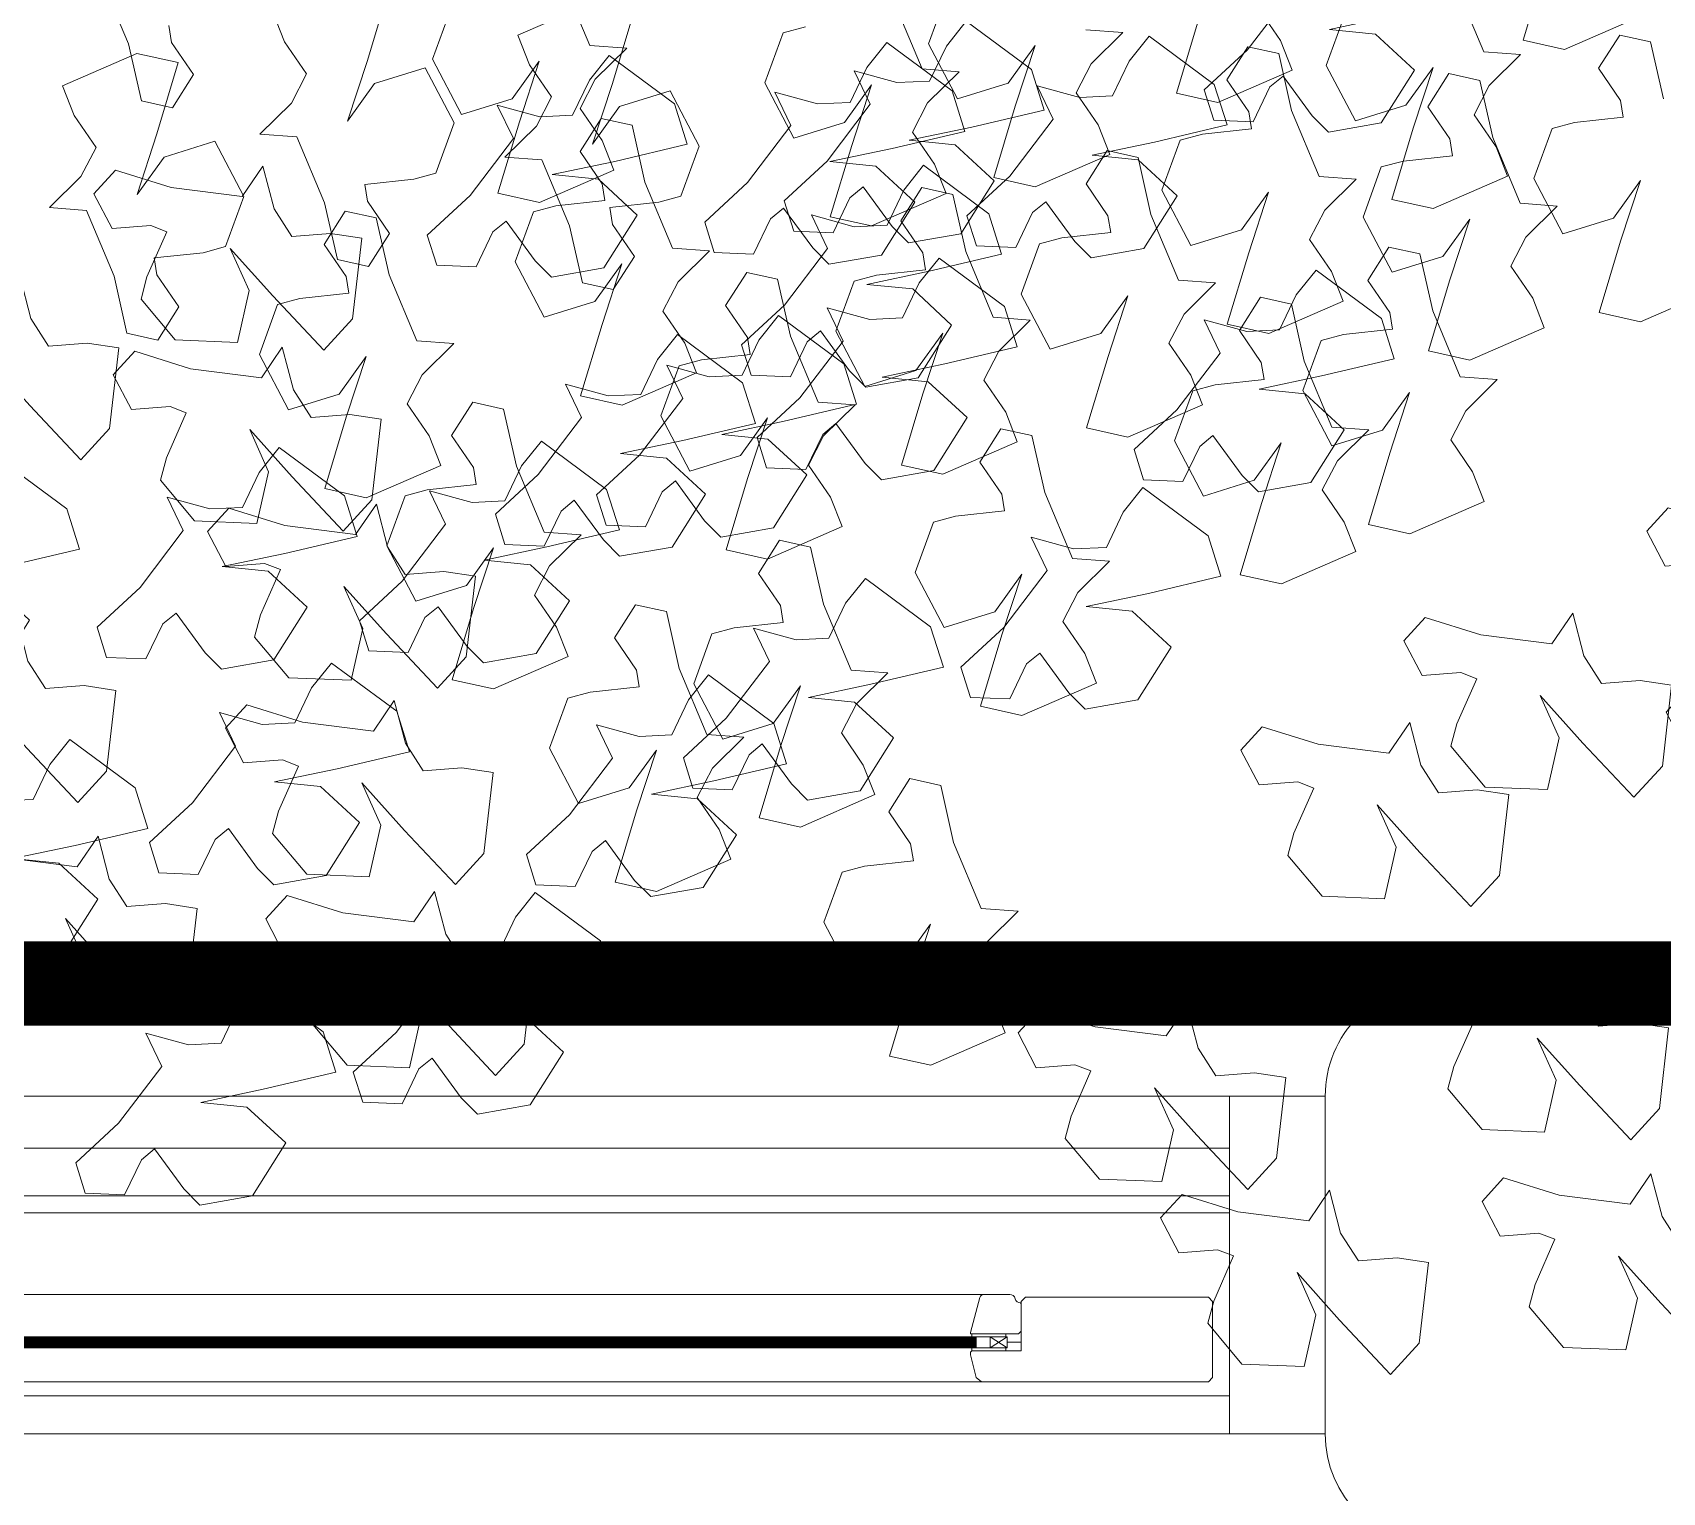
# Model space of a CAD drawing. Header units: metres. Extents: x 113 to 2416, y -346 to 476.
# Drawn here: x 214.303 to 214.882, y -198.233 to -197.714 of the extents above; entities that cross this region are included whole.
import ezdxf

# ---------------------------------------------------------------- set-up
doc = ezdxf.new("R2010")
doc.units = ezdxf.units.M
doc.linetypes.add('0', pattern=[0])
doc.layers.get('0').update_dxf_attribs({"color": 250, "linetype": '0', "lineweight": 20})
for name, color, linetype, lineweight in [('A-DOOR', 35, 'Continuous', 5), ('A-WALL', 250, 'Continuous', 20), ('ARBOLES', 86, 'Continuous', 0), ('baños', 140, 'Continuous', 0), ('cristales', 131, 'Continuous', 0), ('muros bajitos', 252, 'Continuous', 5)]:
    doc.layers.add(name, color=color, linetype=linetype, lineweight=lineweight)
doc.layers.add('REVESTIMIENTO EXTERIOR', color=7, linetype='Continuous', lineweight=5, true_color=0xffdebd)
doc.styles.get("Standard").update_dxf_attribs({"font": 'arial.ttf', "height": 0.1875})

# ---------------------------------------------------------------- blocks, each defined once
blk = doc.blocks.new('TREES')
at = {"layer": 'ARBOLES', "color": 252, "true_color": 0x8da178}
for p, q in [((0.16753, 0.00781), (0.16542, 0.00459)), ((0.17594, 0.00272), (0.16753, 0.00781)), ((0.09581, -0.00369), (0.09758, 0.00514)), ((0.12228, 0.00578), (0.11366, 0.00104)), ((0.12559, -0.00369), (0.12737, 0.00514)), ((0.16542, 0.00459), (0.1638, 0.00018)), ((0.06276, 0.00321), (0.06684, -0.00441)), ((0.17793, -0.00201), (0.17594, 0.00272)), ((0.08388, 0.00104), (0.08562, -0.0024)), ((0.11366, 0.00104), (0.1154, -0.0024)), ((0.1546, 0.00056), (0.15691, -0.00328)), ((0.15987, -0.00037), (0.1546, 0.00056)), ((0.1638, 0.00018), (0.15987, -0.00037)), ((0.072, -0.00375), (0.07148, -0.00175)), ((0.07501, -0.00736), (0.072, -0.00375)), ((0.08562, -0.0024), (0.08862, -0.00601)), ((0.0941, -0.01123), (0.09581, -0.00369)), ((0.10286, -0.00393), (0.09694, -0.0064)), ((0.10698, -0.01025), (0.10286, -0.00393)), ((0.1154, -0.0024), (0.11841, -0.00601)), ((0.12389, -0.01123), (0.12559, -0.00369)), ((0.13264, -0.00393), (0.12672, -0.0064)), ((0.13677, -0.01025), (0.13264, -0.00393)), ((0.15691, -0.00328), (0.15235, -0.01062)), ((0.16939, -0.00488), (0.17793, -0.00201)), ((0.06796, -0.00547), (0.05935, -0.01021)), ((0.06684, -0.00441), (0.06904, -0.01113)), ((0.07305, -0.00611), (0.06796, -0.00547)), ((0.16202, -0.00717), (0.16939, -0.00488)), ((0.07127, -0.01494), (0.07305, -0.00611)), ((0.07284, -0.01161), (0.07501, -0.00736)), ((0.08862, -0.00601), (0.08714, -0.00969)), ((0.09694, -0.0064), (0.0941, -0.01123)), ((0.11841, -0.00601), (0.11692, -0.00969)), ((0.12672, -0.0064), (0.12389, -0.01123)), ((0.16762, -0.00721), (0.16202, -0.00717)), ((0.17272, -0.01111), (0.16762, -0.00721)), ((0.08714, -0.00969), (0.0837, -0.01379)), ((0.11692, -0.00969), (0.11348, -0.01379)), ((0.05935, -0.01021), (0.06108, -0.01365)), ((0.06904, -0.01113), (0.07284, -0.01161)), ((0.10535, -0.01649), (0.10698, -0.01025)), ((0.13514, -0.01649), (0.13677, -0.01025)), ((0.15235, -0.01062), (0.14763, -0.01589)), ((0.16403, -0.01003), (0.16192, -0.01325)), ((0.17244, -0.01512), (0.16403, -0.01003)), ((0.1693, -0.01784), (0.17272, -0.01111)), ((-0.02298, -0.01197), (-0.02476, -0.0208)), ((0.06108, -0.01365), (0.06409, -0.01725)), ((0.0837, -0.01379), (0.08818, -0.0137)), ((0.08818, -0.0137), (0.09226, -0.02132)), ((0.11348, -0.01379), (0.11796, -0.0137)), ((0.11796, -0.0137), (0.12204, -0.02132)), ((0.1555, -0.01477), (0.15698, -0.01331)), ((0.15698, -0.01331), (0.16093, -0.01777)), ((0.16192, -0.01325), (0.1603, -0.01766)), ((-0.02937, -0.02263), (-0.03345, -0.015)), ((0.06957, -0.02248), (0.07127, -0.01494)), ((0.07833, -0.01517), (0.0724, -0.01765)), ((0.08245, -0.0215), (0.07833, -0.01517)), ((0.15388, -0.01917), (0.1555, -0.01477)), ((0.17443, -0.01985), (0.17244, -0.01512)), ((-0.01967, -0.02144), (-0.01106, -0.0167)), ((0.06409, -0.01725), (0.0626, -0.02093)), ((0.0724, -0.01765), (0.06957, -0.02248)), ((0.0969, -0.01866), (0.10274, -0.01747)), ((0.10274, -0.01747), (0.10535, -0.01649)), ((0.12668, -0.01866), (0.13252, -0.01747)), ((0.13252, -0.01747), (0.13514, -0.01649)), ((0.14763, -0.01589), (0.14912, -0.01942)), ((0.1511, -0.01728), (0.15341, -0.02112)), ((0.15637, -0.01821), (0.1511, -0.01728)), ((0.1603, -0.01766), (0.15637, -0.01821)), ((-0.01317, -0.01907), (-0.01533, -0.02332)), ((-0.00936, -0.01955), (-0.01317, -0.01907)), ((-0.00716, -0.02627), (-0.00936, -0.01955)), ((0.09742, -0.02067), (0.0969, -0.01866)), ((0.1272, -0.02067), (0.12668, -0.01866)), ((0.14912, -0.01942), (0.15388, -0.01917)), ((0.16093, -0.01777), (0.16308, -0.01955)), ((0.16308, -0.01955), (0.1693, -0.01784)), ((-0.05398, -0.02359), (-0.05698, -0.01998)), ((-0.04654, -0.01983), (-0.04818, -0.02607)), ((-0.02476, -0.0208), (-0.01967, -0.02144)), ((0.0626, -0.02093), (0.05916, -0.02504)), ((0.08082, -0.02774), (0.08245, -0.0215)), ((0.09226, -0.02132), (0.09446, -0.02804)), ((0.10043, -0.02428), (0.09742, -0.02067)), ((0.12204, -0.02132), (0.12424, -0.02804)), ((0.13021, -0.02428), (0.1272, -0.02067)), ((0.15341, -0.02112), (0.14885, -0.02846)), ((0.1659, -0.02272), (0.17443, -0.01985)), ((-0.09684, -0.03107), (-0.10092, -0.02345)), ((-0.09475, -0.02171), (-0.09638, -0.02795)), ((-0.06417, -0.02229), (-0.06594, -0.03112)), ((-0.05224, -0.02702), (-0.05398, -0.02359)), ((-0.02489, -0.02254), (-0.02937, -0.02263)), ((-0.02833, -0.02664), (-0.02489, -0.02254)), ((-0.01533, -0.02332), (-0.01233, -0.02693)), ((0.15852, -0.02502), (0.1659, -0.02272)), ((-0.13716, -0.032), (-0.14124, -0.02438)), ((-0.07309, -0.02441), (-0.07757, -0.0245)), ((-0.07653, -0.02852), (-0.07309, -0.02441)), ((-0.05785, -0.0247), (-0.06002, -0.02894)), ((-0.05405, -0.02517), (-0.05785, -0.0247)), ((-0.05185, -0.0319), (-0.05405, -0.02517)), ((-0.03813, -0.02993), (-0.0353, -0.0251)), ((-0.0353, -0.0251), (-0.037, -0.03263)), ((-0.03332, -0.02564), (-0.03548, -0.02989)), ((-0.02951, -0.02612), (-0.03332, -0.02564)), ((0.05916, -0.02504), (0.06364, -0.02495)), ((0.06364, -0.02495), (0.06772, -0.03257)), ((0.09826, -0.02852), (0.10043, -0.02428)), ((0.12804, -0.02852), (0.13021, -0.02428)), ((0.16412, -0.02505), (0.15852, -0.02502)), ((0.16922, -0.02895), (0.16412, -0.02505)), ((-0.1114, -0.0273), (-0.11401, -0.02828)), ((-0.08633, -0.0318), (-0.0835, -0.02697)), ((-0.0835, -0.02697), (-0.0852, -0.03451)), ((-0.06085, -0.03176), (-0.05224, -0.02702)), ((-0.04818, -0.02607), (-0.04405, -0.0324)), ((-0.02982, -0.03032), (-0.02833, -0.02664)), ((-0.02731, -0.03284), (-0.02951, -0.02612)), ((-0.01233, -0.02693), (-0.0118, -0.02893)), ((-0.15433, -0.02921), (-0.15596, -0.03545)), ((-0.11401, -0.02828), (-0.11564, -0.03452)), ((-0.09638, -0.02795), (-0.09226, -0.03427)), ((-0.07802, -0.0322), (-0.07653, -0.02852)), ((-0.06002, -0.02894), (-0.05701, -0.03255)), ((-0.0118, -0.02893), (-0.01764, -0.03013)), ((0.07236, -0.02991), (0.0782, -0.02872)), ((0.0782, -0.02872), (0.08082, -0.02774)), ((0.09446, -0.02804), (0.09826, -0.02852)), ((0.12424, -0.02804), (0.12804, -0.02852)), ((0.14885, -0.02846), (0.14413, -0.03373)), ((0.1658, -0.03568), (0.16922, -0.02895)), ((-0.09236, -0.03099), (-0.09684, -0.03107)), ((-0.0958, -0.03509), (-0.09236, -0.03099)), ((-0.06594, -0.03112), (-0.06085, -0.03176)), ((-0.04405, -0.0324), (-0.03813, -0.02993)), ((-0.03548, -0.02989), (-0.03248, -0.0335)), ((-0.02681, -0.03393), (-0.02982, -0.03032)), ((-0.02026, -0.0311), (-0.02189, -0.03734)), ((-0.01764, -0.03013), (-0.02026, -0.0311)), ((0.07288, -0.03192), (0.07236, -0.02991)), ((0.14826, -0.02975), (0.14615, -0.03297)), ((0.15667, -0.03484), (0.14826, -0.02975)), ((0.152, -0.03261), (0.15348, -0.03115)), ((0.15348, -0.03115), (0.15743, -0.03561)), ((-0.13268, -0.03191), (-0.13716, -0.032)), ((-0.13612, -0.03601), (-0.13268, -0.03191)), ((-0.09226, -0.03427), (-0.08633, -0.0318)), ((-0.07501, -0.0358), (-0.07802, -0.0322)), ((-0.05701, -0.03255), (-0.05649, -0.03456)), ((-0.04777, -0.03952), (-0.05185, -0.0319)), ((-0.037, -0.03263), (-0.03878, -0.04146)), ((-0.03248, -0.0335), (-0.03196, -0.03551)), ((-0.02324, -0.04047), (-0.02731, -0.03284)), ((0.06772, -0.03257), (0.06992, -0.03929)), ((0.07589, -0.03552), (0.07288, -0.03192)), ((0.14615, -0.03297), (0.14453, -0.03737)), ((0.15038, -0.03701), (0.152, -0.03261)), ((-0.15596, -0.03545), (-0.15184, -0.04177)), ((-0.14592, -0.0393), (-0.14308, -0.03447)), ((-0.14308, -0.03447), (-0.14479, -0.04201)), ((-0.11564, -0.03452), (-0.11152, -0.04085)), ((-0.1056, -0.03838), (-0.10276, -0.03355)), ((-0.10276, -0.03355), (-0.10447, -0.04108)), ((-0.09728, -0.03877), (-0.0958, -0.03509)), ((-0.0852, -0.03451), (-0.08698, -0.04334)), ((-0.05649, -0.03456), (-0.06233, -0.03575)), ((-0.03196, -0.03551), (-0.03779, -0.0367)), ((-0.02507, -0.03736), (-0.02681, -0.03393)), ((0.14413, -0.03373), (0.14562, -0.03726)), ((0.15866, -0.03956), (0.15667, -0.03484)), ((-0.1376, -0.03969), (-0.13612, -0.03601)), ((-0.07328, -0.03924), (-0.07501, -0.0358)), ((-0.06495, -0.03673), (-0.06658, -0.04297)), ((-0.06233, -0.03575), (-0.06495, -0.03673)), ((-0.03779, -0.0367), (-0.04041, -0.03767)), ((-0.03369, -0.0421), (-0.02507, -0.03736)), ((-0.02189, -0.03734), (-0.01777, -0.04367)), ((-0.01184, -0.0412), (-0.00901, -0.03637)), ((-0.00901, -0.03637), (-0.01072, -0.0439)), ((0.07372, -0.03977), (0.07589, -0.03552)), ((0.13533, -0.037), (0.13765, -0.04084)), ((0.1406, -0.03793), (0.13533, -0.037)), ((0.14453, -0.03737), (0.1406, -0.03793)), ((0.14562, -0.03726), (0.15038, -0.03701)), ((0.15743, -0.03561), (0.15958, -0.03739)), ((0.15958, -0.03739), (0.1658, -0.03568)), ((-0.15184, -0.04177), (-0.14592, -0.0393)), ((-0.11152, -0.04085), (-0.1056, -0.03838)), ((-0.09428, -0.04238), (-0.09728, -0.03877)), ((-0.08189, -0.04398), (-0.07328, -0.03924)), ((-0.07364, -0.03879), (-0.0758, -0.04304)), ((-0.06983, -0.03927), (-0.07364, -0.03879)), ((-0.06763, -0.04599), (-0.06983, -0.03927)), ((-0.04329, -0.03943), (-0.04777, -0.03952)), ((-0.04673, -0.04353), (-0.04329, -0.03943)), ((-0.04041, -0.03767), (-0.04204, -0.04391)), ((0.06992, -0.03929), (0.07372, -0.03977)), ((-0.1346, -0.0433), (-0.1376, -0.03969)), ((-0.13497, -0.04066), (-0.13714, -0.04491)), ((-0.13117, -0.04114), (-0.13497, -0.04066)), ((-0.12897, -0.04786), (-0.13117, -0.04114)), ((-0.10447, -0.04108), (-0.10624, -0.04991)), ((-0.01876, -0.04038), (-0.02324, -0.04047)), ((-0.02219, -0.04448), (-0.01876, -0.04038)), ((-0.01777, -0.04367), (-0.01184, -0.0412)), ((0.13765, -0.04084), (0.13308, -0.04818)), ((0.15013, -0.04244), (0.15866, -0.03956)), ((-0.14479, -0.04201), (-0.14656, -0.05084)), ((-0.13286, -0.04674), (-0.1346, -0.0433)), ((-0.09254, -0.04581), (-0.09428, -0.04238)), ((-0.08698, -0.04334), (-0.08189, -0.04398)), ((-0.0758, -0.04304), (-0.0728, -0.04664)), ((-0.06658, -0.04297), (-0.06245, -0.04929)), ((-0.05653, -0.04682), (-0.0537, -0.04199)), ((-0.0537, -0.04199), (-0.0554, -0.04953)), ((-0.03878, -0.04146), (-0.03369, -0.0421)), ((-0.03199, -0.04777), (-0.02916, -0.04294)), ((-0.02916, -0.04294), (-0.03087, -0.05048)), ((0.14275, -0.04473), (0.15013, -0.04244)), ((-0.13714, -0.04491), (-0.13413, -0.04852)), ((-0.09554, -0.04536), (-0.0977, -0.04961)), ((-0.09173, -0.04584), (-0.09554, -0.04536)), ((-0.04822, -0.04721), (-0.04673, -0.04353)), ((-0.04204, -0.04391), (-0.03792, -0.05024)), ((-0.02368, -0.04816), (-0.02219, -0.04448)), ((-0.01072, -0.0439), (-0.01249, -0.05273)), ((0.14835, -0.04477), (0.14275, -0.04473)), ((0.15345, -0.04866), (0.14835, -0.04477)), ((-0.14147, -0.05148), (-0.13286, -0.04674)), ((-0.10116, -0.05055), (-0.09254, -0.04581)), ((-0.08953, -0.05256), (-0.09173, -0.04584)), ((-0.0728, -0.04664), (-0.07227, -0.04865)), ((-0.06356, -0.05361), (-0.06763, -0.04599)), ((-0.06245, -0.04929), (-0.05653, -0.04682)), ((-0.04521, -0.05082), (-0.04822, -0.04721)), ((-0.03859, -0.04723), (-0.04075, -0.05148)), ((-0.03478, -0.04771), (-0.03859, -0.04723)), ((-0.13413, -0.04852), (-0.13361, -0.05052)), ((-0.12489, -0.05549), (-0.12897, -0.04786)), ((-0.07227, -0.04865), (-0.07811, -0.04984)), ((-0.03792, -0.05024), (-0.03199, -0.04777)), ((-0.03258, -0.05443), (-0.03478, -0.04771)), ((-0.02067, -0.05177), (-0.02368, -0.04816)), ((-0.0074, -0.05337), (0.00121, -0.04863)), ((0.12109, -0.04759), (0.11899, -0.05081)), ((0.1295, -0.05268), (0.12109, -0.04759)), ((0.13308, -0.04818), (0.12836, -0.05344)), ((0.15004, -0.0554), (0.15345, -0.04866)), ((-0.14656, -0.05084), (-0.14147, -0.05148)), ((-0.13361, -0.05052), (-0.13945, -0.05172)), ((-0.10624, -0.04991), (-0.10116, -0.05055)), ((-0.0977, -0.04961), (-0.0947, -0.05321)), ((-0.08073, -0.05082), (-0.08236, -0.05706)), ((-0.07811, -0.04984), (-0.08073, -0.05082)), ((-0.0554, -0.04953), (-0.05718, -0.05836)), ((-0.04347, -0.05426), (-0.04521, -0.05082)), ((-0.03087, -0.05048), (-0.03264, -0.0593)), ((0.11899, -0.05081), (0.11737, -0.05521)), ((0.13623, -0.05232), (0.13771, -0.05087)), ((0.13771, -0.05087), (0.14166, -0.05533)), ((-0.14207, -0.05269), (-0.1437, -0.05893)), ((-0.13945, -0.05172), (-0.14207, -0.05269)), ((-0.0947, -0.05321), (-0.09417, -0.05522)), ((-0.08546, -0.06018), (-0.08953, -0.05256)), ((-0.04075, -0.05148), (-0.03774, -0.05509)), ((-0.01894, -0.0552), (-0.02067, -0.05177)), ((-0.01249, -0.05273), (-0.0074, -0.05337)), ((0.08956, -0.05134), (0.08745, -0.05456)), ((0.09797, -0.05643), (0.08956, -0.05134)), ((0.1315, -0.0574), (0.1295, -0.05268)), ((0.13461, -0.05673), (0.13623, -0.05232)), ((-0.16476, -0.05473), (-0.16692, -0.05898)), ((-0.16095, -0.05521), (-0.16476, -0.05473)), ((-0.15875, -0.06193), (-0.16095, -0.05521)), ((-0.09417, -0.05522), (-0.10001, -0.05641)), ((-0.05907, -0.05352), (-0.06356, -0.05361)), ((-0.06251, -0.05762), (-0.05907, -0.05352)), ((-0.05349, -0.05473), (-0.05565, -0.05898)), ((-0.04968, -0.05521), (-0.05349, -0.05473)), ((-0.05209, -0.059), (-0.04347, -0.05426)), ((-0.04748, -0.06193), (-0.04968, -0.05521)), ((-0.03774, -0.05509), (-0.03722, -0.0571)), ((-0.02851, -0.06206), (-0.03258, -0.05443)), ((-0.02755, -0.05994), (-0.01894, -0.0552)), ((0.08745, -0.05456), (0.08583, -0.05896)), ((0.10816, -0.05484), (0.11048, -0.05868)), ((0.11343, -0.05577), (0.10816, -0.05484)), ((0.11737, -0.05521), (0.11343, -0.05577)), ((0.12836, -0.05344), (0.12985, -0.05698)), ((-0.12041, -0.0554), (-0.12489, -0.05549)), ((-0.12385, -0.0595), (-0.12041, -0.0554)), ((-0.10001, -0.05641), (-0.10263, -0.05739)), ((-0.08236, -0.05706), (-0.07824, -0.06338)), ((-0.07231, -0.06091), (-0.06948, -0.05608)), ((-0.06948, -0.05608), (-0.07119, -0.06362)), ((-0.03722, -0.0571), (-0.04306, -0.05829)), ((0.05626, -0.05603), (0.05415, -0.05925)), ((0.06467, -0.06112), (0.05626, -0.05603)), ((0.09996, -0.06115), (0.09797, -0.05643)), ((0.12985, -0.05698), (0.13461, -0.05673)), ((0.14166, -0.05533), (0.14381, -0.05711)), ((0.14381, -0.05711), (0.15004, -0.0554)), ((-0.16692, -0.05898), (-0.16391, -0.06259)), ((-0.1437, -0.05893), (-0.13957, -0.06526)), ((-0.13365, -0.06279), (-0.13082, -0.05796)), ((-0.13082, -0.05796), (-0.13252, -0.06549)), ((-0.11569, -0.05756), (-0.11785, -0.0618)), ((-0.11188, -0.05803), (-0.11569, -0.05756)), ((-0.10968, -0.06476), (-0.11188, -0.05803)), ((-0.10263, -0.05739), (-0.10426, -0.06363)), ((-0.064, -0.06131), (-0.06251, -0.05762)), ((-0.05718, -0.05836), (-0.05209, -0.059)), ((-0.05565, -0.05898), (-0.05265, -0.06259)), ((-0.04306, -0.05829), (-0.04568, -0.05926)), ((0.07663, -0.05859), (0.07895, -0.06243)), ((0.0819, -0.05952), (0.07663, -0.05859)), ((0.08583, -0.05896), (0.0819, -0.05952)), ((0.11048, -0.05868), (0.10592, -0.06602)), ((0.12296, -0.06028), (0.1315, -0.0574)), ((-0.12534, -0.06318), (-0.12385, -0.0595)), ((-0.08097, -0.06009), (-0.08546, -0.06018)), ((-0.08441, -0.0642), (-0.08097, -0.06009)), ((-0.07824, -0.06338), (-0.07231, -0.06091)), ((-0.04568, -0.05926), (-0.04731, -0.0655)), ((-0.03264, -0.0593), (-0.02755, -0.05994)), ((0.05415, -0.05925), (0.05253, -0.06366)), ((0.06666, -0.06585), (0.06467, -0.06112)), ((0.09143, -0.06403), (0.09996, -0.06115)), ((0.11558, -0.06257), (0.12296, -0.06028)), ((-0.16391, -0.06259), (-0.16339, -0.06459)), ((-0.15468, -0.06956), (-0.15875, -0.06193)), ((-0.13957, -0.06526), (-0.13365, -0.06279)), ((-0.11785, -0.0618), (-0.11485, -0.06541)), ((-0.09421, -0.06748), (-0.09138, -0.06266)), ((-0.09138, -0.06266), (-0.09309, -0.07019)), ((-0.06099, -0.06491), (-0.064, -0.06131)), ((-0.05265, -0.06259), (-0.05212, -0.06459)), ((-0.04341, -0.06956), (-0.04748, -0.06193)), ((-0.02402, -0.06197), (-0.02851, -0.06206)), ((-0.02746, -0.06607), (-0.02402, -0.06197)), ((0.07895, -0.06243), (0.07438, -0.06977)), ((0.12118, -0.06261), (0.11558, -0.06257)), ((0.12628, -0.06651), (0.12118, -0.06261)), ((-0.16339, -0.06459), (-0.16923, -0.06579)), ((-0.12233, -0.06679), (-0.12534, -0.06318)), ((-0.10561, -0.07238), (-0.10968, -0.06476)), ((-0.10426, -0.06363), (-0.10014, -0.06996)), ((-0.0859, -0.06788), (-0.08441, -0.0642)), ((-0.07119, -0.06362), (-0.07296, -0.07245)), ((-0.05926, -0.06835), (-0.06099, -0.06491)), ((-0.05212, -0.06459), (-0.05796, -0.06579)), ((-0.03726, -0.06936), (-0.03443, -0.06453)), ((-0.03443, -0.06453), (-0.03613, -0.07207)), ((0.04333, -0.06329), (0.04565, -0.06712)), ((0.0486, -0.06421), (0.04333, -0.06329)), ((0.05253, -0.06366), (0.0486, -0.06421)), ((0.08405, -0.06632), (0.09143, -0.06403)), ((-0.17185, -0.06676), (-0.17348, -0.073)), ((-0.16923, -0.06579), (-0.17185, -0.06676)), ((-0.13252, -0.06549), (-0.1343, -0.07432)), ((-0.12059, -0.07022), (-0.12233, -0.06679)), ((-0.11485, -0.06541), (-0.11432, -0.06742)), ((-0.06058, -0.06676), (-0.06221, -0.073)), ((-0.05796, -0.06579), (-0.06058, -0.06676)), ((-0.04731, -0.0655), (-0.04319, -0.07183)), ((-0.02895, -0.06975), (-0.02746, -0.06607)), ((0.05813, -0.06873), (0.06666, -0.06585)), ((0.08965, -0.06636), (0.08405, -0.06632)), ((0.09475, -0.07025), (0.08965, -0.06636)), ((0.10592, -0.06602), (0.10119, -0.07129)), ((0.12287, -0.07324), (0.12628, -0.06651)), ((-0.12016, -0.06861), (-0.12278, -0.06958)), ((-0.11432, -0.06742), (-0.12016, -0.06861)), ((-0.10014, -0.06996), (-0.09421, -0.06748)), ((-0.08289, -0.07148), (-0.0859, -0.06788)), ((-0.06787, -0.07309), (-0.05926, -0.06835)), ((0.04565, -0.06712), (0.04108, -0.07447)), ((0.05075, -0.07102), (0.05813, -0.06873)), ((0.10906, -0.07016), (0.11054, -0.06871)), ((0.11054, -0.06871), (0.11449, -0.07317)), ((-0.15019, -0.06947), (-0.15468, -0.06956)), ((-0.15363, -0.07357), (-0.15019, -0.06947)), ((-0.12921, -0.07496), (-0.12059, -0.07022)), ((-0.12278, -0.06958), (-0.12441, -0.07583)), ((-0.09309, -0.07019), (-0.09486, -0.07902)), ((-0.03892, -0.06947), (-0.04341, -0.06956)), ((-0.04319, -0.07183), (-0.03726, -0.06936)), ((-0.04236, -0.07357), (-0.03892, -0.06947)), ((-0.02594, -0.07336), (-0.02895, -0.06975)), ((0.05635, -0.07106), (0.05075, -0.07102)), ((0.07438, -0.06977), (0.06966, -0.07503)), ((0.09133, -0.07699), (0.09475, -0.07025)), ((0.10744, -0.07457), (0.10906, -0.07016)), ((-0.16343, -0.07686), (-0.1606, -0.07203)), ((-0.1606, -0.07203), (-0.1623, -0.07956)), ((-0.10113, -0.07229), (-0.10561, -0.07238)), ((-0.10456, -0.07639), (-0.10113, -0.07229)), ((-0.08116, -0.07492), (-0.08289, -0.07148)), ((-0.07296, -0.07245), (-0.06787, -0.07309)), ((-0.05216, -0.07686), (-0.04933, -0.07203)), ((-0.04933, -0.07203), (-0.05103, -0.07956)), ((-0.03613, -0.07207), (-0.03791, -0.08089)), ((0.06145, -0.07495), (0.05635, -0.07106)), ((0.07753, -0.07391), (0.07901, -0.07246)), ((0.07901, -0.07246), (0.08296, -0.07692)), ((0.10119, -0.07129), (0.10268, -0.07482)), ((-0.17348, -0.073), (-0.16936, -0.07933)), ((-0.15512, -0.07725), (-0.15363, -0.07357)), ((-0.1343, -0.07432), (-0.12921, -0.07496)), ((-0.11436, -0.07968), (-0.11153, -0.07485)), ((-0.11153, -0.07485), (-0.11324, -0.08239)), ((-0.08977, -0.07966), (-0.08116, -0.07492)), ((-0.08327, -0.07352), (-0.08544, -0.07777)), ((-0.07947, -0.074), (-0.08327, -0.07352)), ((-0.07727, -0.08072), (-0.07947, -0.074)), ((-0.06221, -0.073), (-0.05809, -0.07933)), ((-0.04385, -0.07725), (-0.04236, -0.07357)), ((-0.02421, -0.07679), (-0.02594, -0.07336)), ((0.01577, -0.07329), (0.01361, -0.07721)), ((0.0176, -0.07831), (0.01577, -0.07329)), ((0.04108, -0.07447), (0.03636, -0.07973)), ((0.05803, -0.08168), (0.06145, -0.07495)), ((0.07591, -0.07832), (0.07753, -0.07391)), ((0.10268, -0.07482), (0.10744, -0.07457)), ((0.11449, -0.07317), (0.11665, -0.07495)), ((0.11665, -0.07495), (0.12287, -0.07324)), ((0.14388, -0.07387), (0.14177, -0.07709)), ((0.15229, -0.07896), (0.14388, -0.07387)), ((-0.16936, -0.07933), (-0.16343, -0.07686)), ((-0.14724, -0.07632), (-0.14941, -0.08057)), ((-0.14344, -0.0768), (-0.14724, -0.07632)), ((-0.14124, -0.08352), (-0.14344, -0.0768)), ((-0.12441, -0.07583), (-0.12029, -0.08215)), ((-0.10605, -0.08007), (-0.10456, -0.07639)), ((-0.05809, -0.07933), (-0.05216, -0.07686)), ((-0.03282, -0.08153), (-0.02421, -0.07679)), ((-0.00196, -0.07547), (-0.00427, -0.07853)), ((0.00496, -0.07693), (-0.00196, -0.07547)), ((0.01361, -0.07721), (0.00496, -0.07693)), ((0.06966, -0.07503), (0.07115, -0.07857)), ((0.08296, -0.07692), (0.08511, -0.0787)), ((0.09831, -0.0767), (0.0962, -0.07992)), ((0.10672, -0.08178), (0.09831, -0.0767)), ((-0.15211, -0.08086), (-0.15512, -0.07725)), ((-0.08544, -0.07777), (-0.08243, -0.08138)), ((-0.04084, -0.08086), (-0.04385, -0.07725)), ((-0.00427, -0.07853), (-0.00168, -0.08253)), ((0.02005, -0.08144), (0.0176, -0.07831)), ((0.04261, -0.08302), (0.04423, -0.07861)), ((0.04423, -0.07861), (0.04571, -0.07715)), ((0.04571, -0.07715), (0.04966, -0.08161)), ((0.07115, -0.07857), (0.07591, -0.07832)), ((0.08511, -0.0787), (0.09133, -0.07699)), ((0.14177, -0.07709), (0.14015, -0.0815)), ((-0.1623, -0.07956), (-0.16408, -0.08839)), ((-0.15038, -0.08429), (-0.15211, -0.08086)), ((-0.14941, -0.08057), (-0.1464, -0.08418)), ((-0.12029, -0.08215), (-0.11436, -0.07968)), ((-0.10304, -0.08368), (-0.10605, -0.08007)), ((-0.09486, -0.07902), (-0.08977, -0.07966)), ((-0.07319, -0.08835), (-0.07727, -0.08072)), ((-0.05103, -0.07956), (-0.05281, -0.08839)), ((-0.03911, -0.08429), (-0.04084, -0.08086)), ((0.02467, -0.08064), (0.02005, -0.08144)), ((0.02852, -0.08086), (0.02467, -0.08064)), ((0.02831, -0.09069), (0.02852, -0.08086)), ((0.03636, -0.07973), (0.03785, -0.08326)), ((0.0962, -0.07992), (0.09458, -0.08432)), ((0.15428, -0.08369), (0.15229, -0.07896)), ((-0.11324, -0.08239), (-0.11501, -0.09122)), ((-0.08243, -0.08138), (-0.08191, -0.08338)), ((-0.03791, -0.08089), (-0.03282, -0.08153)), ((-0.00168, -0.08253), (0.00295, -0.08173)), ((0.00295, -0.08173), (0.00495, -0.08228)), ((0.00495, -0.08228), (0.00306, -0.08793)), ((0.04966, -0.08161), (0.05181, -0.08339)), ((0.05181, -0.08339), (0.05803, -0.08168)), ((0.10871, -0.08651), (0.10672, -0.08178)), ((0.13095, -0.08113), (0.13326, -0.08496)), ((0.13622, -0.08205), (0.13095, -0.08113)), ((0.14015, -0.0815), (0.13622, -0.08205)), ((-0.15899, -0.08903), (-0.15038, -0.08429)), ((-0.1464, -0.08418), (-0.14588, -0.08618)), ((-0.13716, -0.09115), (-0.14124, -0.08352)), ((-0.10131, -0.08711), (-0.10304, -0.08368)), ((-0.08775, -0.08458), (-0.09036, -0.08555)), ((-0.08191, -0.08338), (-0.08775, -0.08458)), ((-0.04772, -0.08903), (-0.03911, -0.08429)), ((0.01278, -0.08358), (0.01846, -0.08882)), ((0.01555, -0.08845), (0.01278, -0.08358)), ((0.03785, -0.08326), (0.04261, -0.08302)), ((0.08538, -0.08395), (0.0877, -0.08779)), ((0.09065, -0.08488), (0.08538, -0.08395)), ((0.09458, -0.08432), (0.09065, -0.08488)), ((0.14574, -0.08657), (0.15428, -0.08369)), ((-0.14588, -0.08618), (-0.15172, -0.08738)), ((-0.09036, -0.08555), (-0.09199, -0.09179)), ((0.10018, -0.08939), (0.10871, -0.08651)), ((0.13326, -0.08496), (0.1287, -0.09231)), ((0.13837, -0.08886), (0.14574, -0.08657)), ((-0.16408, -0.08839), (-0.15899, -0.08903)), ((-0.15433, -0.08835), (-0.15596, -0.09459)), ((-0.15172, -0.08738), (-0.15433, -0.08835)), ((-0.10992, -0.09186), (-0.10131, -0.08711)), ((-0.06871, -0.08826), (-0.07319, -0.08835)), ((-0.07215, -0.09236), (-0.06871, -0.08826)), ((-0.05281, -0.08839), (-0.04772, -0.08903)), ((0.00306, -0.08793), (0.0026, -0.09069)), ((0.01473, -0.09481), (0.01555, -0.08845)), ((0.0877, -0.08779), (0.08313, -0.09513)), ((-0.10869, -0.08947), (-0.11085, -0.09371)), ((-0.10489, -0.08994), (-0.10869, -0.08947)), ((-0.10269, -0.09667), (-0.10489, -0.08994)), ((-0.01228, -0.08925), (-0.01445, -0.09318)), ((-0.01045, -0.09428), (-0.01228, -0.08925)), ((0.0026, -0.09069), (0.00719, -0.09522)), ((0.01846, -0.08882), (0.02522, -0.09477)), ((0.02522, -0.09477), (0.02831, -0.09069)), ((0.06764, -0.08889), (0.06553, -0.09211)), ((0.07605, -0.09398), (0.06764, -0.08889)), ((0.0928, -0.09168), (0.10018, -0.08939)), ((0.14397, -0.0889), (0.13837, -0.08886)), ((0.14907, -0.09279), (0.14397, -0.0889)), ((-0.13268, -0.09106), (-0.13716, -0.09115)), ((-0.13612, -0.09516), (-0.13268, -0.09106)), ((-0.11501, -0.09122), (-0.10992, -0.09186)), ((-0.09199, -0.09179), (-0.08787, -0.09812)), ((-0.08195, -0.09565), (-0.07911, -0.09082)), ((-0.07911, -0.09082), (-0.08082, -0.09835)), ((-0.07364, -0.09604), (-0.07215, -0.09236)), ((-0.03001, -0.09144), (-0.03232, -0.09449)), ((-0.02309, -0.0929), (-0.03001, -0.09144)), ((0.06553, -0.09211), (0.06391, -0.09652)), ((0.0984, -0.09172), (0.0928, -0.09168)), ((0.1035, -0.09561), (0.0984, -0.09172)), ((0.1287, -0.09231), (0.12398, -0.09757)), ((-0.15596, -0.09459), (-0.15184, -0.10092)), ((-0.14592, -0.09845), (-0.14308, -0.09362)), ((-0.14308, -0.09362), (-0.14479, -0.10115)), ((-0.11085, -0.09371), (-0.10785, -0.09732)), ((-0.03232, -0.09449), (-0.02973, -0.09849)), ((-0.01445, -0.09318), (-0.02309, -0.0929)), ((-0.00801, -0.09741), (-0.01045, -0.09428)), ((0.07804, -0.09871), (0.07605, -0.09398)), ((0.14565, -0.09953), (0.14907, -0.09279)), ((-0.1376, -0.09884), (-0.13612, -0.09516)), ((-0.09861, -0.10429), (-0.10269, -0.09667)), ((-0.08787, -0.09812), (-0.08195, -0.09565)), ((-0.07063, -0.09965), (-0.07364, -0.09604)), ((-0.00338, -0.09661), (-0.00801, -0.09741)), ((0.00046, -0.09682), (-0.00338, -0.09661)), ((0.00719, -0.09522), (0.01473, -0.09481)), ((0.02015, -0.09488), (0.01799, -0.0988)), ((0.02199, -0.0999), (0.02015, -0.09488)), ((0.05471, -0.09614), (0.05703, -0.09998)), ((0.05998, -0.09707), (0.05471, -0.09614)), ((0.06391, -0.09652), (0.05998, -0.09707)), ((0.08313, -0.09513), (0.07841, -0.10039)), ((0.10008, -0.10235), (0.1035, -0.09561)), ((0.13023, -0.10086), (0.13185, -0.09645)), ((0.13185, -0.09645), (0.13333, -0.09499)), ((0.13333, -0.09499), (0.13728, -0.09945)), ((-0.15184, -0.10092), (-0.14592, -0.09845)), ((-0.10785, -0.09732), (-0.10733, -0.09933)), ((-0.08082, -0.09835), (-0.08259, -0.10718)), ((-0.02973, -0.09849), (-0.0251, -0.09769)), ((-0.0251, -0.09769), (-0.0231, -0.09825)), ((-0.0231, -0.09825), (-0.02499, -0.1039)), ((0.00243, -0.09706), (0.00011, -0.10012)), ((0.00026, -0.10665), (0.00046, -0.09682)), ((0.00935, -0.09852), (0.00243, -0.09706)), ((0.01799, -0.0988), (0.00935, -0.09852)), ((0.08628, -0.09927), (0.08776, -0.09782)), ((0.08776, -0.09782), (0.09171, -0.10228)), ((0.12398, -0.09757), (0.12547, -0.1011)), ((-0.1346, -0.10245), (-0.1376, -0.09884)), ((-0.12532, -0.09886), (-0.12749, -0.10311)), ((-0.12152, -0.09934), (-0.12532, -0.09886)), ((-0.11932, -0.10606), (-0.12152, -0.09934)), ((-0.11317, -0.10052), (-0.11578, -0.1015)), ((-0.10733, -0.09933), (-0.11317, -0.10052)), ((-0.06889, -0.10308), (-0.07063, -0.09965)), ((-0.01527, -0.09954), (-0.00959, -0.10479)), ((-0.0125, -0.10441), (-0.01527, -0.09954)), ((0.00011, -0.10012), (0.00271, -0.10412)), ((0.02443, -0.10303), (0.02199, -0.0999)), ((0.05703, -0.09998), (0.05246, -0.10732)), ((0.06951, -0.10158), (0.07804, -0.09871)), ((0.07841, -0.10039), (0.0799, -0.10393)), ((0.08466, -0.10368), (0.08628, -0.09927)), ((0.13728, -0.09945), (0.13943, -0.10123)), ((0.13943, -0.10123), (0.14565, -0.09953)), ((-0.14479, -0.10115), (-0.14656, -0.10998)), ((-0.13286, -0.10588), (-0.1346, -0.10245)), ((-0.11578, -0.1015), (-0.11741, -0.10774)), ((0.02906, -0.10223), (0.02443, -0.10303)), ((0.0329, -0.10245), (0.02906, -0.10223)), ((0.0327, -0.11228), (0.0329, -0.10245)), ((0.06213, -0.10388), (0.06951, -0.10158)), ((0.09171, -0.10228), (0.09386, -0.10406)), ((0.09386, -0.10406), (0.10008, -0.10235)), ((0.12548, -0.10203), (0.12337, -0.10525)), ((0.12547, -0.1011), (0.13023, -0.10086)), ((0.13389, -0.10712), (0.12548, -0.10203)), ((-0.12749, -0.10311), (-0.12448, -0.10672)), ((-0.09413, -0.1042), (-0.09861, -0.10429)), ((-0.09757, -0.1083), (-0.09413, -0.1042)), ((-0.07751, -0.10782), (-0.06889, -0.10308)), ((-0.03068, -0.10427), (-0.03285, -0.10819)), ((-0.02885, -0.1093), (-0.03068, -0.10427)), ((-0.02499, -0.1039), (-0.02545, -0.10665)), ((-0.01332, -0.11078), (-0.0125, -0.10441)), ((0.00271, -0.10412), (0.00734, -0.10332)), ((0.00734, -0.10332), (0.00933, -0.10387)), ((0.00933, -0.10387), (0.00745, -0.10952)), ((0.06773, -0.10392), (0.06213, -0.10388)), ((0.07283, -0.10781), (0.06773, -0.10392)), ((0.0799, -0.10393), (0.08466, -0.10368)), ((-0.14147, -0.11062), (-0.13286, -0.10588)), ((-0.11524, -0.11368), (-0.11932, -0.10606)), ((-0.04841, -0.10646), (-0.05072, -0.10951)), ((-0.04149, -0.10791), (-0.04841, -0.10646)), ((-0.00959, -0.10479), (-0.00284, -0.11074)), ((0.01717, -0.10517), (0.02284, -0.11041)), ((0.01993, -0.11004), (0.01717, -0.10517)), ((0.12337, -0.10525), (0.12175, -0.10966)), ((-0.12448, -0.10672), (-0.12396, -0.10872)), ((-0.11741, -0.10774), (-0.11329, -0.11406)), ((-0.10737, -0.11159), (-0.10453, -0.10676)), ((-0.10453, -0.10676), (-0.10624, -0.1143)), ((-0.09905, -0.11198), (-0.09757, -0.1083)), ((-0.08259, -0.10718), (-0.07751, -0.10782)), ((-0.03285, -0.10819), (-0.04149, -0.10791)), ((-0.02545, -0.10665), (-0.02086, -0.11119)), ((-0.00284, -0.11074), (0.00026, -0.10665)), ((0.05246, -0.10732), (0.04774, -0.11259)), ((0.06942, -0.11454), (0.07283, -0.10781)), ((0.13588, -0.11185), (0.13389, -0.10712)), ((-0.14656, -0.10998), (-0.14147, -0.11062)), ((-0.1298, -0.10992), (-0.13241, -0.11089)), ((-0.12396, -0.10872), (-0.1298, -0.10992)), ((-0.05072, -0.10951), (-0.04813, -0.11351)), ((-0.02641, -0.11243), (-0.02885, -0.1093)), ((0.00745, -0.10952), (0.00698, -0.11228)), ((0.01911, -0.1164), (0.01993, -0.11004)), ((0.02284, -0.11041), (0.0296, -0.11636)), ((0.05561, -0.11147), (0.05709, -0.11001)), ((0.05709, -0.11001), (0.06104, -0.11447)), ((0.11255, -0.10929), (0.11486, -0.11312)), ((0.11782, -0.11022), (0.11255, -0.10929)), ((0.12175, -0.10966), (0.11782, -0.11022)), ((-0.13241, -0.11089), (-0.13404, -0.11713)), ((-0.11329, -0.11406), (-0.10737, -0.11159)), ((-0.09605, -0.11559), (-0.09905, -0.11198)), ((-0.02178, -0.11163), (-0.02641, -0.11243)), ((-0.01794, -0.11184), (-0.02178, -0.11163)), ((-0.02086, -0.11119), (-0.01332, -0.11078)), ((-0.01814, -0.12167), (-0.01794, -0.11184)), ((0.00698, -0.11228), (0.01157, -0.11681)), ((0.0296, -0.11636), (0.0327, -0.11228)), ((0.05399, -0.11588), (0.05561, -0.11147)), ((0.12734, -0.11473), (0.13588, -0.11185)), ((-0.11076, -0.1136), (-0.11524, -0.11368)), ((-0.1142, -0.1177), (-0.11076, -0.1136)), ((-0.10624, -0.1143), (-0.10801, -0.12313)), ((-0.04813, -0.11351), (-0.0435, -0.11271)), ((-0.0435, -0.11271), (-0.0415, -0.11326)), ((-0.0415, -0.11326), (-0.04339, -0.11892)), ((0.03329, -0.11272), (0.03112, -0.11664)), ((0.03512, -0.11775), (0.03329, -0.11272)), ((0.04774, -0.11259), (0.04923, -0.11612)), ((0.11486, -0.11312), (0.1103, -0.12047)), ((-0.124, -0.12099), (-0.12116, -0.11616)), ((-0.12116, -0.11616), (-0.12287, -0.12369)), ((-0.09431, -0.11903), (-0.09605, -0.11559)), ((-0.03367, -0.11456), (-0.02799, -0.1198)), ((-0.0309, -0.11943), (-0.03367, -0.11456)), ((0.01556, -0.1149), (0.01324, -0.11796)), ((0.02248, -0.11636), (0.01556, -0.1149)), ((0.03112, -0.11664), (0.02248, -0.11636)), ((0.04923, -0.11612), (0.05399, -0.11588)), ((0.06104, -0.11447), (0.06319, -0.11625)), ((0.06319, -0.11625), (0.06942, -0.11454)), ((0.09306, -0.11613), (0.09095, -0.11935)), ((0.10147, -0.12122), (0.09306, -0.11613)), ((0.11997, -0.11702), (0.12734, -0.11473)), ((-0.13404, -0.11713), (-0.12992, -0.12346)), ((-0.11569, -0.12138), (-0.1142, -0.1177)), ((-0.09029, -0.1167), (-0.09245, -0.12095)), ((-0.08648, -0.11718), (-0.09029, -0.1167)), ((-0.08429, -0.1239), (-0.08648, -0.11718)), ((0.01157, -0.11681), (0.01911, -0.1164)), ((0.01324, -0.11796), (0.01584, -0.12196)), ((0.03756, -0.12087), (0.03512, -0.11775)), ((0.12557, -0.11706), (0.11997, -0.11702)), ((0.13067, -0.12095), (0.12557, -0.11706)), ((-0.10292, -0.12377), (-0.09431, -0.11903)), ((-0.04339, -0.11892), (-0.04385, -0.12167)), ((-0.03173, -0.1258), (-0.0309, -0.11943)), ((-0.02799, -0.1198), (-0.02124, -0.12576)), ((0.04219, -0.12007), (0.03756, -0.12087)), ((0.04603, -0.12029), (0.04219, -0.12007)), ((0.04583, -0.13012), (0.04603, -0.12029)), ((0.09095, -0.11935), (0.08933, -0.12375)), ((-0.12992, -0.12346), (-0.124, -0.12099)), ((-0.11268, -0.12499), (-0.11569, -0.12138)), ((-0.09245, -0.12095), (-0.08945, -0.12456)), ((-0.04385, -0.12167), (-0.03926, -0.1262)), ((-0.02124, -0.12576), (-0.01814, -0.12167)), ((0.01584, -0.12196), (0.02047, -0.12116)), ((0.02047, -0.12116), (0.02247, -0.12171)), ((0.02247, -0.12171), (0.02058, -0.12736)), ((0.10346, -0.12594), (0.10147, -0.12122)), ((0.1103, -0.12047), (0.10558, -0.12573)), ((0.12725, -0.12769), (0.13067, -0.12095)), ((-0.12287, -0.12369), (-0.12464, -0.13252)), ((-0.10801, -0.12313), (-0.10292, -0.12377)), ((-0.08021, -0.13153), (-0.08429, -0.1239)), ((0.0303, -0.12301), (0.03597, -0.12825)), ((0.03307, -0.12788), (0.0303, -0.12301)), ((0.08013, -0.12338), (0.08245, -0.12722)), ((0.0854, -0.12431), (0.08013, -0.12338)), ((0.08933, -0.12375), (0.0854, -0.12431)), ((0.11345, -0.12461), (0.11493, -0.12316)), ((0.11493, -0.12316), (0.11888, -0.12762)), ((-0.11094, -0.12842), (-0.11268, -0.12499)), ((-0.08945, -0.12456), (-0.08893, -0.12656)), ((-0.03926, -0.1262), (-0.03173, -0.1258)), ((0.09493, -0.12882), (0.10346, -0.12594)), ((0.10558, -0.12573), (0.10707, -0.12927)), ((0.11183, -0.12902), (0.11345, -0.12461)), ((-0.09476, -0.12776), (-0.09738, -0.12873)), ((-0.08893, -0.12656), (-0.09476, -0.12776)), ((0.02058, -0.12736), (0.02012, -0.13012)), ((0.03224, -0.13424), (0.03307, -0.12788)), ((0.08245, -0.12722), (0.07788, -0.13456)), ((0.11888, -0.12762), (0.12103, -0.12939)), ((0.12103, -0.12939), (0.12725, -0.12769)), ((-0.11956, -0.13316), (-0.11094, -0.12842)), ((-0.09738, -0.12873), (-0.09901, -0.13497)), ((0.02012, -0.13012), (0.0247, -0.13465)), ((0.03597, -0.12825), (0.04273, -0.1342)), ((0.04273, -0.1342), (0.04583, -0.13012)), ((0.08755, -0.13111), (0.09493, -0.12882)), ((0.10707, -0.12927), (0.11183, -0.12902)), ((-0.07573, -0.13144), (-0.08021, -0.13153)), ((-0.07917, -0.13554), (-0.07573, -0.13144)), ((-0.00876, -0.13056), (-0.01093, -0.13448)), ((-0.00693, -0.13559), (-0.00876, -0.13056)), ((0.09315, -0.13115), (0.08755, -0.13111)), ((0.09825, -0.13504), (0.09315, -0.13115)), ((-0.12464, -0.13252), (-0.11956, -0.13316)), ((-0.08897, -0.13883), (-0.08613, -0.134)), ((-0.08613, -0.134), (-0.08784, -0.14153)), ((-0.02649, -0.13275), (-0.02881, -0.1358)), ((-0.01957, -0.1342), (-0.02649, -0.13275)), ((-0.09901, -0.13497), (-0.09489, -0.1413)), ((-0.08065, -0.13922), (-0.07917, -0.13554)), ((-0.02881, -0.1358), (-0.02621, -0.1398)), ((-0.01093, -0.13448), (-0.01957, -0.1342)), ((-0.00449, -0.13871), (-0.00693, -0.13559)), ((0.0247, -0.13465), (0.03224, -0.13424)), ((0.07788, -0.13456), (0.07316, -0.13982)), ((0.09483, -0.14178), (0.09825, -0.13504)), ((0.00014, -0.13791), (-0.00449, -0.13871)), ((0.00398, -0.13813), (0.00014, -0.13791)), ((0.03767, -0.13618), (0.03551, -0.14011)), ((0.0395, -0.14121), (0.03767, -0.13618)), ((0.08103, -0.1387), (0.08251, -0.13725)), ((0.08251, -0.13725), (0.08646, -0.14171)), ((-0.09489, -0.1413), (-0.08897, -0.13883)), ((-0.07765, -0.14283), (-0.08065, -0.13922)), ((-0.02621, -0.1398), (-0.02158, -0.139)), ((-0.02158, -0.139), (-0.01958, -0.13955)), ((-0.01958, -0.13955), (-0.02147, -0.1452)), ((0.00378, -0.14796), (0.00398, -0.13813)), ((0.01994, -0.13837), (0.01763, -0.14142)), ((0.02686, -0.13983), (0.01994, -0.13837)), ((0.03551, -0.14011), (0.02686, -0.13983)), ((0.07316, -0.13982), (0.07465, -0.14336)), ((0.07941, -0.14311), (0.08103, -0.1387)), ((-0.08784, -0.14153), (-0.08961, -0.15036)), ((-0.05433, -0.14088), (-0.0565, -0.1448)), ((-0.0525, -0.14591), (-0.05433, -0.14088)), ((-0.01175, -0.14085), (-0.00608, -0.14609)), ((-0.00898, -0.14572), (-0.01175, -0.14085)), ((0.01763, -0.14142), (0.02022, -0.14542)), ((0.04195, -0.14434), (0.0395, -0.14121)), ((0.08646, -0.14171), (0.08861, -0.14349)), ((0.08861, -0.14349), (0.09483, -0.14178)), ((-0.07591, -0.14626), (-0.07765, -0.14283)), ((-0.07206, -0.14307), (-0.07437, -0.14612)), ((-0.06514, -0.14452), (-0.07206, -0.14307)), ((0.04657, -0.14354), (0.04195, -0.14434)), ((0.05042, -0.14375), (0.04657, -0.14354)), ((0.05021, -0.15358), (0.05042, -0.14375)), ((0.07465, -0.14336), (0.07941, -0.14311)), ((-0.0565, -0.1448), (-0.06514, -0.14452)), ((-0.05006, -0.14904), (-0.0525, -0.14591)), ((-0.02147, -0.1452), (-0.02194, -0.14796)), ((-0.00981, -0.15208), (-0.00898, -0.14572)), ((0.02022, -0.14542), (0.02485, -0.14462)), ((0.02485, -0.14462), (0.02685, -0.14517)), ((0.02685, -0.14517), (0.02496, -0.15083)), ((-0.08452, -0.151), (-0.07591, -0.14626)), ((-0.07437, -0.14612), (-0.07178, -0.15012)), ((-0.02194, -0.14796), (-0.01735, -0.15249)), ((-0.00608, -0.14609), (0.00068, -0.15204)), ((0.00068, -0.15204), (0.00378, -0.14796)), ((0.03468, -0.14647), (0.04036, -0.15172)), ((0.03745, -0.15134), (0.03468, -0.14647)), ((-0.07178, -0.15012), (-0.06715, -0.14932)), ((-0.06715, -0.14932), (-0.06515, -0.14987)), ((-0.06515, -0.14987), (-0.06704, -0.15553)), ((-0.04543, -0.14823), (-0.05006, -0.14904)), ((-0.04159, -0.14845), (-0.04543, -0.14823)), ((-0.04179, -0.15828), (-0.04159, -0.14845)), ((-0.08961, -0.15036), (-0.08452, -0.151)), ((-0.05732, -0.15117), (-0.05164, -0.15641)), ((-0.05455, -0.15604), (-0.05732, -0.15117)), ((0.02496, -0.15083), (0.0245, -0.15358)), ((0.03663, -0.15771), (0.03745, -0.15134)), ((0.04036, -0.15172), (0.04712, -0.15767)), ((-0.01735, -0.15249), (-0.00981, -0.15208)), ((0.0245, -0.15358), (0.02909, -0.15811)), ((0.04712, -0.15767), (0.05021, -0.15358)), ((-0.06704, -0.15553), (-0.0675, -0.15828)), ((-0.05537, -0.1624), (-0.05455, -0.15604)), ((-0.05164, -0.15641), (-0.04489, -0.16237)), ((0.0035, -0.1559), (0.00134, -0.15982)), ((0.00534, -0.16093), (0.0035, -0.1559)), ((0.02909, -0.15811), (0.03663, -0.15771)), ((-0.0675, -0.15828), (-0.06291, -0.16281)), ((-0.04489, -0.16237), (-0.04179, -0.15828)), ((-0.01422, -0.15808), (-0.01654, -0.16114)), ((-0.0073, -0.15954), (-0.01422, -0.15808)), ((0.00134, -0.15982), (-0.0073, -0.15954)), ((0.04469, -0.15872), (0.04252, -0.16264)), ((0.04652, -0.16375), (0.04469, -0.15872)), ((-0.03505, -0.16154), (-0.03721, -0.16547)), ((-0.03322, -0.16657), (-0.03505, -0.16154)), ((-0.01654, -0.16114), (-0.01394, -0.16514)), ((0.00778, -0.16405), (0.00534, -0.16093)), ((0.02696, -0.16091), (0.02465, -0.16396)), ((0.03388, -0.16236), (0.02696, -0.16091)), ((-0.06291, -0.16281), (-0.05537, -0.1624)), ((-0.05277, -0.16373), (-0.05509, -0.16678)), ((-0.04585, -0.16519), (-0.05277, -0.16373)), ((0.01241, -0.16325), (0.00778, -0.16405)), ((0.01625, -0.16347), (0.01241, -0.16325)), ((0.01605, -0.1733), (0.01625, -0.16347)), ((0.04252, -0.16264), (0.03388, -0.16236)), ((-0.03721, -0.16547), (-0.04585, -0.16519)), ((-0.01394, -0.16514), (-0.00932, -0.16434)), ((-0.00932, -0.16434), (-0.00732, -0.16489)), ((-0.00732, -0.16489), (-0.0092, -0.17054)), ((0.02465, -0.16396), (0.02724, -0.16796)), ((0.04896, -0.16688), (0.04652, -0.16375)), ((-0.05509, -0.16678), (-0.05249, -0.17078)), ((-0.03077, -0.1697), (-0.03322, -0.16657)), ((0.00052, -0.16619), (0.00619, -0.17143)), ((0.00328, -0.17106), (0.00052, -0.16619)), ((0.02724, -0.16796), (0.03187, -0.16716)), ((0.03187, -0.16716), (0.03387, -0.16771)), ((0.05359, -0.16608), (0.04896, -0.16688)), ((0.05743, -0.16629), (0.05359, -0.16608)), ((0.05723, -0.17612), (0.05743, -0.16629)), ((-0.02614, -0.1689), (-0.03077, -0.1697)), ((-0.0223, -0.16911), (-0.02614, -0.1689)), ((-0.0225, -0.17894), (-0.0223, -0.16911)), ((0.03387, -0.16771), (0.03198, -0.17337)), ((0.0417, -0.16901), (0.04738, -0.17425)), ((0.04447, -0.17388), (0.0417, -0.16901)), ((-0.05249, -0.17078), (-0.04787, -0.16998)), ((-0.04787, -0.16998), (-0.04587, -0.17053)), ((-0.04587, -0.17053), (-0.04775, -0.17619)), ((-0.0092, -0.17054), (-0.00967, -0.1733)), ((0.00246, -0.17742), (0.00328, -0.17106)), ((0.00619, -0.17143), (0.01295, -0.17738)), ((-0.03803, -0.17183), (-0.03236, -0.17708)), ((-0.03527, -0.1767), (-0.03803, -0.17183)), ((-0.00967, -0.1733), (-0.00508, -0.17783)), ((0.01295, -0.17738), (0.01605, -0.1733)), ((0.03198, -0.17337), (0.03152, -0.17612)), ((0.04365, -0.18025), (0.04447, -0.17388)), ((0.04738, -0.17425), (0.05413, -0.18021)), ((-0.04775, -0.17619), (-0.04822, -0.17894)), ((-0.03609, -0.18307), (-0.03527, -0.1767)), ((-0.03236, -0.17708), (-0.0256, -0.18303)), ((-0.00508, -0.17783), (0.00246, -0.17742)), ((0.03152, -0.17612), (0.03611, -0.18065)), ((0.05413, -0.18021), (0.05723, -0.17612)), ((-0.04822, -0.17894), (-0.04363, -0.18347)), ((-0.0256, -0.18303), (-0.0225, -0.17894)), ((0.03611, -0.18065), (0.04365, -0.18025)), ((-0.04363, -0.18347), (-0.03609, -0.18307))]:
    blk.add_line(p, q, dxfattribs=at)
blk = doc.blocks.new('PL BASE 2N NASAS 09')
at = {"layer": 'A-DOOR'}
for p, q in [((163.15934, -5.21177), (164.83565, -5.21177)), ((163.19755, -5.25173), (164.79755, -5.25173)), ((164.76355, -5.37173), (164.76355, -5.25173)), ((164.79755, -5.25173), (164.79755, -5.37173)), ((164.04478, -5.32218), (164.67631, -5.32218)), ((164.68955, -5.32468), (164.69105, -5.32318)), ((164.68955, -5.34218), (164.68955, -5.32468)), ((164.69105, -5.32318), (164.75605, -5.32318)), ((164.75605, -5.32318), (164.75755, -5.32468)), ((164.75755, -5.32468), (164.75755, -5.35168)), ((164.68455, -5.34118), (164.67855, -5.33718)), ((164.68455, -5.33718), (164.67855, -5.34118)), ((164.67155, -5.34268), (164.67205, -5.34218)), ((164.67155, -5.34368), (164.67155, -5.34268)), ((164.67355, -5.35172), (164.67155, -5.34368)), ((164.67205, -5.34218), (164.68955, -5.34218)), ((164.68955, -5.33918), (164.68455, -5.33918)), ((164.68955, -5.33918), (164.68455, -5.33918)), ((164.67542, -5.35318), (164.04568, -5.35318)), ((164.67542, -5.35318), (164.67355, -5.35172)), ((164.75605, -5.35318), (164.67542, -5.35318)), ((164.75755, -5.35168), (164.75605, -5.35318)), ((163.19755, -5.37173), (164.79755, -5.37173))]:
    blk.add_line(p, q, dxfattribs=at)
at = {"layer": 'A-DOOR', "color": 8}
for p, q in [((163.23155, -5.27018), (164.76355, -5.27018)), ((164.76355, -5.28718), (164.03155, -5.28718)), ((164.76355, -5.29318), (164.03155, -5.29318)), ((163.23155, -5.35818), (164.76355, -5.35818))]:
    blk.add_line(p, q, dxfattribs=at)
at = {"layer": 'A-DOOR'}
blk.add_lwpolyline([(164.6874, -5.32368, 0.341999), (164.68933, -5.32518), (164.68955, -5.32551), (164.68955, -5.33518), (164.68855, -5.33618), (164.67155, -5.33618), (164.67155, -5.33568), (164.67487, -5.32329, -0.339454), (164.67631, -5.32218), (164.68546, -5.32218, -0.341999)], format="xyb", close=True, dxfattribs=at)
at = {"layer": 'A-DOOR', "color": 7}
blk.add_lwpolyline([(164.68455, -5.33718), (164.03655, -5.33718), (164.03655, -5.34118), (164.68455, -5.34118)], close=True, dxfattribs=at)
at = {"layer": 'A-DOOR'}
for points in [[(164.68455, -5.34118), (164.03655, -5.34118), (164.03655, -5.33718), (164.68455, -5.33718)], [(164.67205, -5.33718), (164.68405, -5.33718), (164.68405, -5.33618), (164.67205, -5.33618)], [(164.67855, -5.34118), (164.67355, -5.34118), (164.67355, -5.33718), (164.67855, -5.33718)], [(164.68455, -5.34118), (164.67855, -5.34118), (164.67855, -5.33718), (164.68455, -5.33718)], [(164.67205, -5.34218), (164.68405, -5.34218), (164.68405, -5.34118), (164.67205, -5.34118)], [(164.68955, -5.33918), (164.68455, -5.33918), (164.68455, -5.33918), (164.68955, -5.33918)]]:
    blk.add_lwpolyline(points, close=True, dxfattribs=at)
at = {"layer": 'A-WALL'}
for p, q in [((164.83755, -5.21172), (165.35758, -5.21173)), ((164.79755, -5.37173), (164.79755, -5.25172))]:
    blk.add_line(p, q, dxfattribs=at)
for centre, start, end in [((164.83755, -5.25172), 89.99984, 180), ((164.83755, -5.37173), 180, 270)]:
    blk.add_arc(centre, 0.04, start, end, dxfattribs=at)
at = {"layer": 'cristales', "const_width": 0.004}
blk.add_lwpolyline([(164.67355, -5.33918), (164.04755, -5.33918)], dxfattribs=at)
at = {"layer": 'baños', "linetype": 'Continuous', "flags": 8}
for tag, p in [('MODELNUMBER', (167.1329, -5.63062, 0)), ('TRADENAME', (167.1329, -5.63066, 0)), ('PRODUCT', (167.1329, -5.6307, 0)), ('MATERIAL', (167.1329, -5.63074, 0)), ('MODELNUMBER', (168.30765, -5.63062, 0)), ('TRADENAME', (168.30765, -5.63066, 0)), ('PRODUCT', (168.30765, -5.6307, 0)), ('MATERIAL', (168.30765, -5.63074, 0))]:
    blk.add_attdef(tag, p, '', height=0.0000254, rotation=180.00008, dxfattribs=at)
at = {"layer": 'baños', "linetype": 'Continuous'}
for tag, p, rotation in [('MODELNUMBER', (169.24282, -19.70647), 180.00008), ('TRADENAME', (169.24278, -19.70642), 180.00008), ('MATERIAL', (169.24301, -19.70634), 180.00008), ('PRODUCT', (169.243, -19.70638), 180.00008), ('MODELNUMBER', (169.95239, -19.70647), 179.99992), ('TRADENAME', (169.95239, -19.70642), 179.99992), ('MATERIAL', (169.95239, -19.70634), 179.99992), ('PRODUCT', (169.95239, -19.70638), 179.99992)]:
    blk.add_attdef(tag, p, '', height=0.0000254, rotation=rotation, dxfattribs=at)
blk = doc.blocks.new('PL MUEBLES 2N NASAS 09')
at = {"layer": 'muros bajitos'}
blk.add_line((212.81404, 57.50528), (214.76404, 57.50528), dxfattribs=at)
blk.add_blockref('PL BASE 2N NASAS 09', (49.91428, 62.71701))
at = {"layer": 'ARBOLES', "xscale": 2.935254890295517, "yscale": 2.935254890295517, "zscale": 2.935254890295517, "rotation": 354.6252016265699}
for p in [(214.30844, 58.01412), (214.86019, 57.89426), (214.09254, 57.87028)]:
    blk.add_blockref('TREES', p, dxfattribs=at)

msp = doc.modelspace()

# ---------------------------------------------------------------- linework, layer by layer
at = {"layer": 'REVESTIMIENTO EXTERIOR', "const_width": 0.03}
msp.add_lwpolyline([(215.26242, -203.97264, -0.44184), (215.19182, -204.05189), (208.35182, -204.05185), (208.31182, -204.01185), (208.31182, -198.09185, -0.414214), (208.35182, -198.05185), (229.52182, -198.05185, -0.464369), (229.56182, -198.09185), (229.56182, -218.01185), (229.52182, -218.05185), (223.95182, -218.05185)], format="xyb", dxfattribs=at)

# ---------------------------------------------------------------- block references
at = {"layer": 'REVESTIMIENTO EXTERIOR', "color": 30, "true_color": 0xf8991e}
msp.add_blockref('PL MUEBLES 2N NASAS 09', (0.05, -255.55713), dxfattribs=at)

doc.saveas('drawing.dxf')
